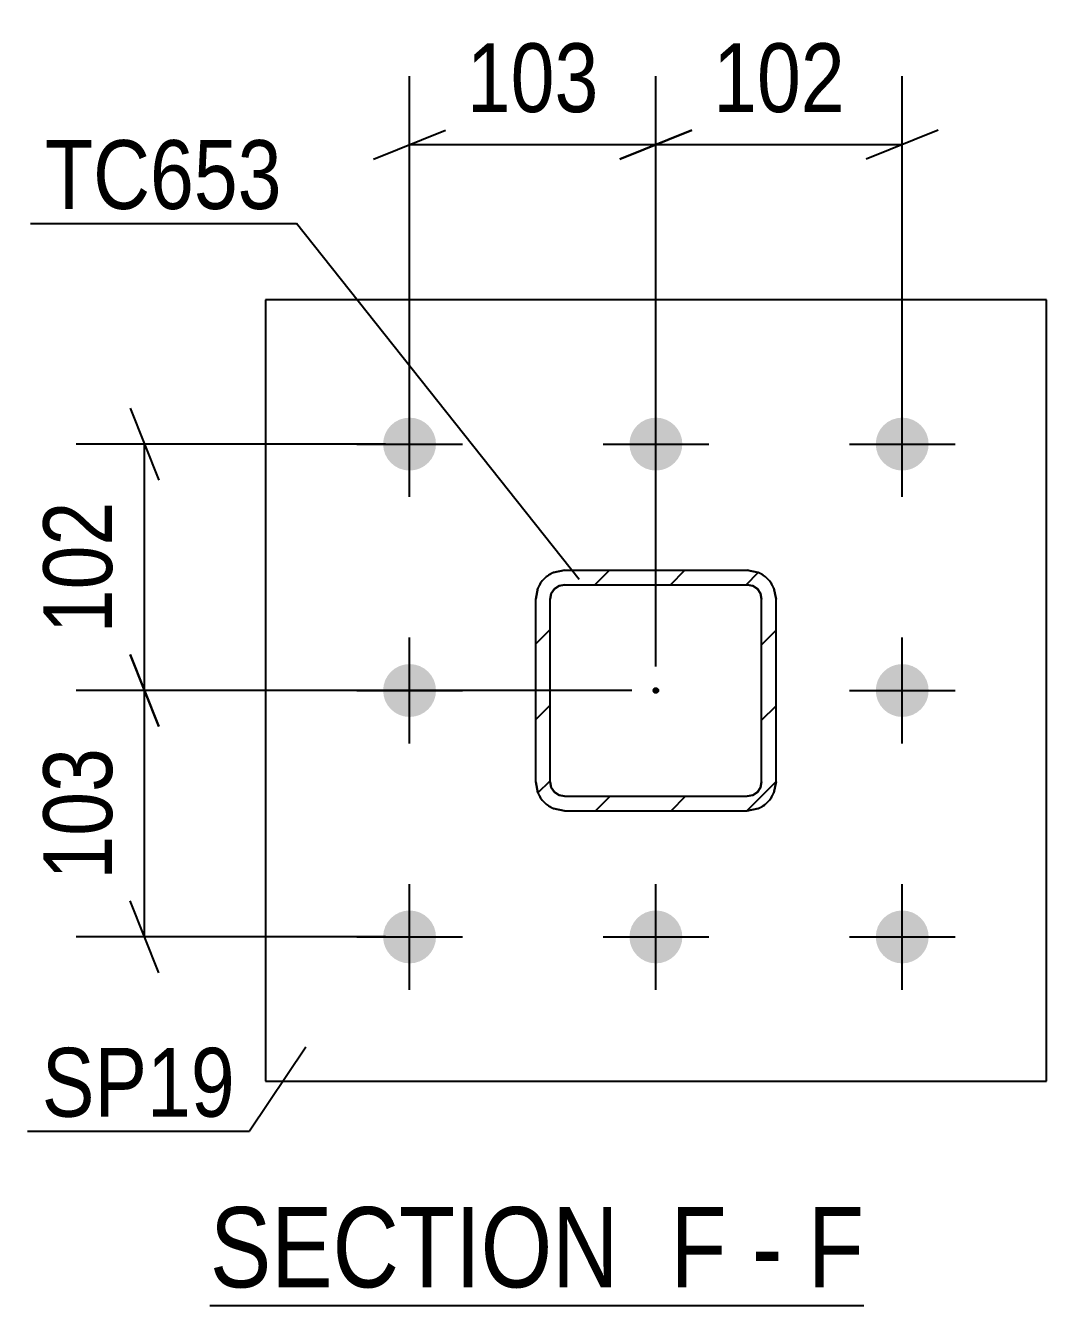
# Model space of a CAD drawing. Header units: millimetres. Extents: x -563 to 626, y -882 to -41.
# Drawn here: x 447.8 to 490.3, y -340.5 to -287.3 of the extents above; entities that cross this region are included whole.
import ezdxf

# ---------------------------------------------------------------- set-up
doc = ezdxf.new("R2010")
doc.units = ezdxf.units.MM
doc.linetypes.add('DXK_LINE_DOT2', pattern=[3.9198, 1.9599, -1.9599])
doc.linetypes.add('DXK_LINE_DOT3', pattern=[5.9187, 2.979, -0.9799, 0.9799, -0.9799])
doc.styles.add('Arial Narrow', font='ARIALN.TTF', dxfattribs={"height": 0.2})

# ---------------------------------------------------------------- blocks, each defined once
blk = doc.blocks.new('Unknown-761534688-15 - 25822')
at = {"color": 6, "linetype": 'Continuous'}
blk.add_line((455.49, -340.49), (482.706, -340.49), dxfattribs=at)
at = {"color": 0, "linetype": 'Continuous'}
for points in [[(473.599, -339.74), (473.599, -336.24), (455.49, -336.24), (455.49, -339.74)], [(476.99, -339.74), (476.99, -336.24), (474.649, -336.24), (474.649, -339.74)], [(479.315, -339.74), (479.315, -336.24), (478.04, -336.24), (478.04, -339.74)], [(482.706, -339.74), (482.706, -336.24), (480.365, -336.24), (480.365, -339.74)]]:
    blk.add_wipeout(points, dxfattribs=at)
at = {"color": 7, "linetype": 'Continuous', "style": 'Arial Narrow'}
for s, height, p in [('SECTION ', 3.3405, (455.49, -339.74)), ('F', 3.34, (474.649, -339.74)), ('F', 3.34, (480.365, -339.74)), ('-', 3.34, (478.04, -339.74))]:
    blk.add_text(s, height=height, dxfattribs=at).set_placement(p)
blk = doc.blocks.new('Part-761534688-25835 - 25822')
at = {"linetype": 'Continuous'}
h = blk.add_hatch(dxfattribs=at)
h.set_pattern_fill('', scale=0.7, style=0, pattern_type=0)
h.set_pattern_definition([(45, (469.1391, -319.1725), (-1.57154, 1.57154), [])])
h.paths.add_polyline_path([(469.048, -318.713), (469.139, -319.173), (469.399, -319.562), (469.789, -319.822), (470.248, -319.913), (477.848, -319.913), (478.307, -319.822), (478.696, -319.562), (478.956, -319.173), (479.048, -318.713), (479.048, -311.113), (478.956, -310.654), (478.696, -310.265), (478.307, -310.005), (477.848, -309.913), (470.248, -309.913), (469.789, -310.005), (469.399, -310.265), (469.139, -310.654), (469.048, -311.113)])
h.paths.add_polyline_path([(469.648, -311.113), (469.693, -310.884), (469.824, -310.689), (470.018, -310.559), (470.248, -310.513), (477.848, -310.513), (478.077, -310.559), (478.272, -310.689), (478.402, -310.884), (478.448, -311.113), (478.448, -318.713), (478.402, -318.943), (478.272, -319.138), (478.077, -319.268), (477.848, -319.313), (470.248, -319.313), (470.018, -319.268), (469.824, -319.138), (469.693, -318.943), (469.648, -318.713)])
blk.add_hatch(color=30, dxfattribs=at).paths.add_polyline_path([(474.048, -315.013, -1), (474.048, -314.813, -1)])
at = {"color": 7, "linetype": 'DXK_LINE_DOT2'}
for p, q in [((469.789, -310.005), (470.248, -309.913)), ((470.248, -309.913), (477.848, -309.913)), ((477.848, -309.913), (478.307, -310.005)), ((469.048, -311.113), (469.139, -310.654)), ((469.693, -310.884), (469.648, -311.113)), ((469.824, -310.689), (469.693, -310.884)), ((470.018, -310.559), (469.824, -310.689)), ((470.248, -310.513), (470.018, -310.559)), ((470.248, -310.513), (477.848, -310.513)), ((478.077, -310.559), (477.848, -310.513)), ((478.272, -310.689), (478.077, -310.559)), ((478.402, -310.884), (478.272, -310.689)), ((478.448, -311.113), (478.402, -310.884)), ((478.956, -310.654), (479.048, -311.113)), ((469.048, -318.713), (469.048, -311.113)), ((469.648, -318.713), (469.648, -311.113)), ((478.448, -318.713), (478.448, -311.113)), ((479.048, -318.713), (479.048, -311.113)), ((469.139, -319.173), (469.048, -318.713)), ((469.648, -318.713), (469.693, -318.943)), ((478.402, -318.943), (478.448, -318.713)), ((479.048, -318.713), (478.956, -319.173)), ((469.693, -318.943), (469.824, -319.138)), ((469.824, -319.138), (470.018, -319.268)), ((470.018, -319.268), (470.248, -319.313)), ((470.248, -319.313), (477.848, -319.313)), ((477.848, -319.313), (478.077, -319.268)), ((478.077, -319.268), (478.272, -319.138)), ((478.272, -319.138), (478.402, -318.943)), ((470.248, -319.913), (469.789, -319.822)), ((470.248, -319.913), (477.848, -319.913)), ((478.307, -319.822), (477.848, -319.913))]:
    blk.add_line(p, q, dxfattribs=at)
at = {"color": 2, "linetype": 'Continuous'}
for p, q in [((470.248, -309.913), (469.789, -310.005)), ((470.248, -309.913), (477.848, -309.913)), ((478.307, -310.005), (477.848, -309.913)), ((469.139, -310.654), (469.048, -311.113)), ((469.648, -311.113), (469.693, -310.884)), ((469.693, -310.884), (469.824, -310.689)), ((469.824, -310.689), (470.018, -310.559)), ((470.018, -310.559), (470.248, -310.513)), ((470.248, -310.513), (477.848, -310.513)), ((477.848, -310.513), (478.077, -310.559)), ((478.077, -310.559), (478.272, -310.689)), ((478.272, -310.689), (478.402, -310.884)), ((478.402, -310.884), (478.448, -311.113)), ((479.048, -311.113), (478.956, -310.654)), ((469.048, -318.713), (469.048, -311.113)), ((469.648, -318.713), (469.648, -311.113)), ((478.448, -318.713), (478.448, -311.113)), ((479.048, -318.713), (479.048, -311.113)), ((469.048, -318.713), (469.139, -319.173)), ((469.693, -318.943), (469.648, -318.713)), ((478.448, -318.713), (478.402, -318.943)), ((478.956, -319.173), (479.048, -318.713)), ((469.824, -319.138), (469.693, -318.943)), ((470.018, -319.268), (469.824, -319.138)), ((470.248, -319.313), (470.018, -319.268)), ((470.248, -319.313), (477.848, -319.313)), ((478.077, -319.268), (477.848, -319.313)), ((478.272, -319.138), (478.077, -319.268)), ((478.402, -318.943), (478.272, -319.138)), ((469.789, -319.822), (470.248, -319.913)), ((470.248, -319.913), (477.848, -319.913)), ((477.848, -319.913), (478.307, -319.822))]:
    blk.add_line(p, q, dxfattribs=at)
at = {"color": 7, "linetype": 'DXK_LINE_DOT3'}
blk.add_line((474.048, -314.913), (474.048, -314.913), dxfattribs=at)
at = {"color": 30, "linetype": 'DXK_LINE_DOT3'}
blk.add_line((474.048, -314.913), (474.048, -314.913), dxfattribs=at)
at = {"color": 30, "linetype": 'Continuous'}
blk.add_circle((474.048, -314.913), 0.1, dxfattribs=at)
at = {"color": 7, "linetype": 'DXK_LINE_DOT2'}
for centre, start, end in [((470.248, -311.113), 112.5, 157.5), ((477.848, -311.113), 22.5, 67.5), ((470.248, -318.713), 202.5, 247.5), ((477.848, -318.713), 292.5, 337.5)]:
    blk.add_arc(centre, 1.2, start, end, dxfattribs=at)
at = {"color": 2, "linetype": 'Continuous'}
for centre, start, end in [((470.248, -311.113), 112.5, 157.5), ((477.848, -311.113), 22.5, 67.5), ((470.248, -318.713), 202.5, 247.5), ((477.848, -318.713), 292.5, 337.5)]:
    blk.add_arc(centre, 1.2, start, end, dxfattribs=at)
blk = doc.blocks.new('Part-761534688-25838 - 25822')
at = {"color": 2, "linetype": 'Continuous'}
for p, q in [((490.298, -298.663), (457.798, -298.663)), ((457.798, -298.663), (457.798, -331.163)), ((490.298, -331.163), (490.298, -298.663)), ((457.798, -331.163), (490.298, -331.163))]:
    blk.add_line(p, q, dxfattribs=at)
blk = doc.blocks.new('Bolt-761534688-25934 - 25822')
at = {"linetype": 'Continuous'}
for points in [[(462.698, -304.663, -1), (464.898, -304.663, -1)], [(472.948, -304.663, -1), (475.148, -304.663, -1)], [(483.198, -304.663, -1), (485.398, -304.663, -1)], [(462.698, -314.913, -1), (464.898, -314.913, -1)], [(483.198, -314.913, -1), (485.398, -314.913, -1)], [(462.698, -325.163, -1), (464.898, -325.163, -1)], [(472.948, -325.163, -1), (475.148, -325.163, -1)], [(483.198, -325.163, -1), (485.398, -325.163, -1)]]:
    blk.add_hatch(color=1, dxfattribs=at).paths.add_polyline_path(points)
at = {"color": 1, "linetype": 'Continuous'}
for p, q in [((463.798, -306.863), (463.798, -302.463)), ((474.048, -306.863), (474.048, -302.463)), ((484.298, -306.863), (484.298, -302.463)), ((461.598, -304.663), (465.998, -304.663)), ((471.848, -304.663), (476.248, -304.663)), ((482.098, -304.663), (486.498, -304.663)), ((463.798, -317.113), (463.798, -312.713)), ((484.298, -317.113), (484.298, -312.713)), ((461.598, -314.913), (465.998, -314.913)), ((482.098, -314.913), (486.498, -314.913)), ((463.798, -327.363), (463.798, -322.963)), ((474.048, -327.363), (474.048, -322.963)), ((484.298, -327.363), (484.298, -322.963)), ((461.598, -325.163), (465.998, -325.163)), ((471.848, -325.163), (476.248, -325.163)), ((482.098, -325.163), (486.498, -325.163))]:
    blk.add_line(p, q, dxfattribs=at)
blk = doc.blocks.new('StraightDimension-761534688-26020 - 25822')
at = {"color": 7, "linetype": 'Continuous'}
for p, q in [((474.048, -313.913), (474.048, -289.354)), ((484.298, -303.663), (484.298, -289.354)), ((472.548, -292.804), (475.548, -291.604)), ((485.798, -291.604), (482.798, -292.804)), ((474.048, -292.204), (484.298, -292.204))]:
    blk.add_line(p, q, dxfattribs=at)
at = {"color": 0}
blk.add_wipeout([(482.515, -291.454), (482.515, -287.254), (475.831, -287.254), (475.831, -291.454)], dxfattribs=at)
at = {"color": 3, "style": 'Arial Narrow'}
blk.add_text('102', height=2.8633, dxfattribs=at).set_placement((476.431, -290.854))
blk = doc.blocks.new('StraightDimension-761534688-26021 - 25822')
at = {"color": 7, "linetype": 'Continuous'}
for p, q in [((463.798, -303.663), (463.798, -289.354)), ((474.048, -313.913), (474.048, -289.354)), ((462.298, -292.804), (465.298, -291.604)), ((475.548, -291.604), (472.548, -292.804)), ((463.798, -292.204), (474.048, -292.204))]:
    blk.add_line(p, q, dxfattribs=at)
at = {"color": 0}
blk.add_wipeout([(472.265, -291.454), (472.265, -287.254), (465.581, -287.254), (465.581, -291.454)], dxfattribs=at)
at = {"color": 3, "style": 'Arial Narrow'}
blk.add_text('103', height=2.8633, dxfattribs=at).set_placement((466.181, -290.854))
blk = doc.blocks.new('StraightDimension-761534688-26001 - 25822')
at = {"color": 7, "linetype": 'Continuous'}
for p, q in [((452.17, -303.163), (453.37, -306.163)), ((462.798, -304.663), (449.92, -304.663)), ((452.77, -314.913), (452.77, -304.663)), ((453.37, -316.413), (452.17, -313.413)), ((473.048, -314.913), (449.92, -314.913))]:
    blk.add_line(p, q, dxfattribs=at)
at = {"color": 0}
blk.add_wipeout([(452.02, -306.446), (447.82, -306.446), (447.82, -313.131), (452.02, -313.131)], dxfattribs=at)
at = {"color": 3, "style": 'Arial Narrow'}
blk.add_text('102', height=2.8633, rotation=90.0002, dxfattribs=at).set_placement((451.42, -312.531))
blk = doc.blocks.new('StraightDimension-761534688-26002 - 25822')
at = {"color": 7, "linetype": 'Continuous'}
for p, q in [((452.17, -313.413), (453.37, -316.413)), ((473.048, -314.913), (449.92, -314.913)), ((452.77, -325.163), (452.77, -314.913)), ((453.37, -326.663), (452.17, -323.663)), ((462.798, -325.163), (449.92, -325.163))]:
    blk.add_line(p, q, dxfattribs=at)
at = {"color": 0}
blk.add_wipeout([(452.02, -316.696), (447.82, -316.696), (447.82, -323.381), (452.02, -323.381)], dxfattribs=at)
at = {"color": 3, "style": 'Arial Narrow'}
blk.add_text('103', height=2.8633, rotation=90.0002, dxfattribs=at).set_placement((451.42, -322.781))
blk = doc.blocks.new('Mark-761534688-25964 - 25822')
at = {"color": 30, "linetype": 'Continuous'}
for p in [(459.477, -329.753), (447.899, -333.24)]:
    blk.add_line(p, (457.138, -333.24), dxfattribs=at)
at = {"color": 0}
blk.add_wipeout([(456.538, -332.64), (456.538, -329.64), (448.499, -329.64), (448.499, -332.64)], dxfattribs=at)
blk.add_wipeout([(456.538, -332.64), (456.538, -329.64), (448.499, -329.64), (448.499, -332.64)], dxfattribs=at)
at = {"color": 3, "style": 'Arial Narrow'}
blk.add_text('SP19', height=2.8633, dxfattribs=at).set_placement((448.499, -332.64))
blk = doc.blocks.new('Mark-761534688-25963 - 25822')
at = {"color": 30, "linetype": 'Continuous'}
for p in [(448.027, -295.483), (470.851, -310.293)]:
    blk.add_line(p, (459.092, -295.483), dxfattribs=at)
at = {"color": 0}
blk.add_wipeout([(458.492, -294.883), (458.492, -291.883), (448.627, -291.883), (448.627, -294.883)], dxfattribs=at)
blk.add_wipeout([(458.492, -294.883), (458.492, -291.883), (448.627, -291.883), (448.627, -294.883)], dxfattribs=at)
at = {"color": 3, "style": 'Arial Narrow'}
blk.add_text('TC653', height=2.8633, dxfattribs=at).set_placement((448.627, -294.883))

msp = doc.modelspace()

# ---------------------------------------------------------------- block references
for name in ['Part-761534688-25838 - 25822', 'Bolt-761534688-25934 - 25822', 'Part-761534688-25835 - 25822', 'Unknown-761534688-15 - 25822']:
    msp.add_blockref(name, (0, 0))

# ---------------------------------------------------------------- next in the draw order: block references
for name in ['StraightDimension-761534688-26020 - 25822', 'Mark-761534688-25964 - 25822']:
    msp.add_blockref(name, (0, 0))

# ---------------------------------------------------------------- next in the draw order: block references
msp.add_blockref('StraightDimension-761534688-26021 - 25822', (0, 0))

# ---------------------------------------------------------------- next in the draw order: block references
msp.add_blockref('StraightDimension-761534688-26001 - 25822', (0, 0))

# ---------------------------------------------------------------- next in the draw order: block references
for name in ['Mark-761534688-25963 - 25822', 'StraightDimension-761534688-26002 - 25822']:
    msp.add_blockref(name, (0, 0))

doc.saveas('drawing.dxf')
